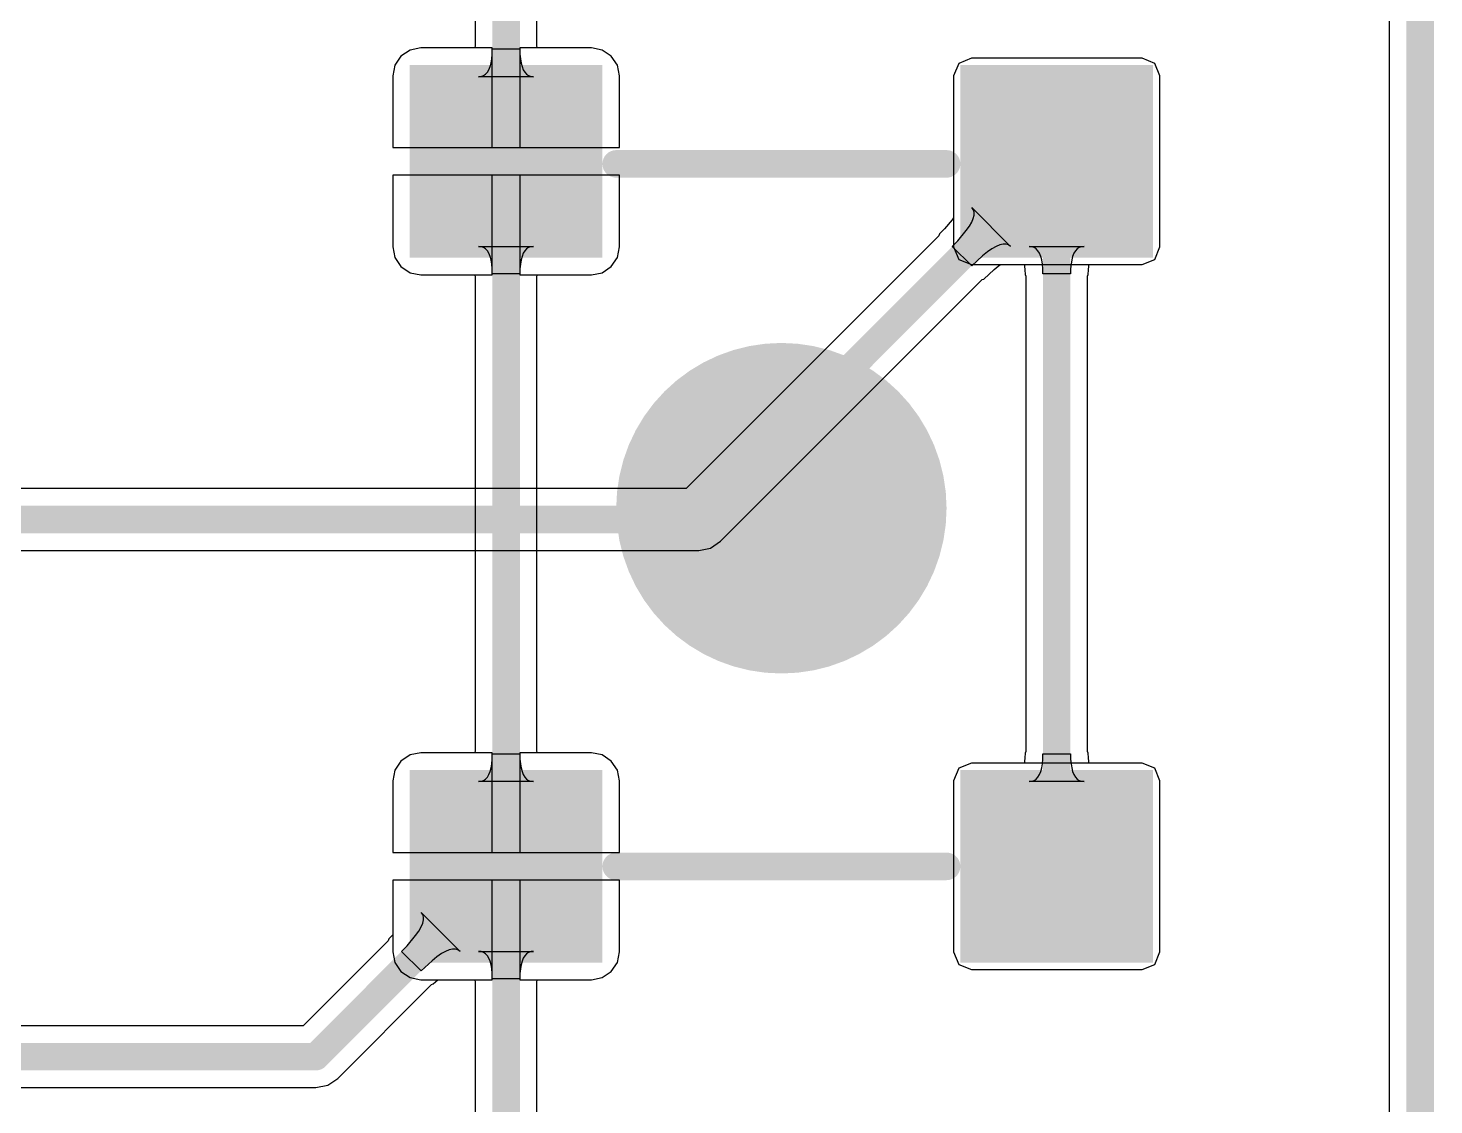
# Model space of a CAD drawing. Header units: millimetres. Extents: x 6.5 to 10.45, y 0.98 to 5.86.
# Drawn here: x 9.936 to 10.447, y 1.917 to 2.308 of the extents above; entities that cross this region are included whole.
import ezdxf

# ---------------------------------------------------------------- set-up
doc = ezdxf.new("R2010")
doc.units = ezdxf.units.MM
doc.header["$MEASUREMENT"] = 0
for name, color, linetype in [('BottomLayer', 5, 'Continuous'), ('BottomSolder', 6, 'Continuous'), ('KeepOutLayer', 6, 'Continuous'), ('MultiLayer', 9, 'Continuous'), ('PadHoleLayer', 156, 'Continuous'), ('TopLayer', 1, 'Continuous'), ('TopOverlay', 2, 'Continuous'), ('TopSolder', 216, 'Continuous')]:
    doc.layers.add(name, color=color, linetype=linetype)

# ---------------------------------------------------------------- blocks, each defined once
blk = doc.blocks.new('KEY_M_36')
at = {"layer": 'BottomLayer'}
for points in [[(-0.031, -0.031), (0.031, -0.031), (-0.031, 0.031), (0.031, 0.031)], [(0.224906, -0.031), (0.286906, -0.031), (0.224906, 0.031), (0.286906, 0.031)], [(-0.031, -0.231), (0.031, -0.231), (-0.031, -0.169), (0.031, -0.169)], [(0.224906, -0.231), (0.286906, -0.231), (0.224906, -0.169), (0.286906, -0.169)]]:
    blk.add_solid(points, dxfattribs=at)
at = {"layer": 'BottomSolder'}
for points in [[(-0.035, -0.035), (0.035, -0.035), (-0.035, 0.035), (0.035, 0.035)], [(0.220906, -0.035), (0.290906, -0.035), (0.220906, 0.035), (0.290906, 0.035)], [(-0.035, -0.235), (0.035, -0.235), (-0.035, -0.165), (0.035, -0.165)], [(0.220906, -0.235), (0.290906, -0.235), (0.220906, -0.165), (0.290906, -0.165)]]:
    blk.add_solid(points, dxfattribs=at)
at = {"layer": 'MultiLayer'}
for points in [[(-0.031, -0.031), (0.031, -0.031), (-0.031, 0.031), (0.031, 0.031)], [(0.224906, -0.031), (0.286906, -0.031), (0.224906, 0.031), (0.286906, 0.031)], [(-0.031, -0.231), (0.031, -0.231), (-0.031, -0.169), (0.031, -0.169)], [(0.224906, -0.231), (0.286906, -0.231), (0.224906, -0.169), (0.286906, -0.169)]]:
    blk.add_solid(points, dxfattribs=at)
at = {"layer": 'PadHoleLayer', "const_width": 0.019}
for points in [[(-0.0095, 0, 1), (0.0095, 0, 1)], [(0.246406, 0, 1), (0.265406, 0, 1)], [(-0.0095, -0.2, 1), (0.0095, -0.2, 1)], [(0.246406, -0.2, 1), (0.265406, -0.2, 1)]]:
    blk.add_lwpolyline(points, format="xyb", close=True, dxfattribs=at)
at = {"layer": 'TopLayer'}
for points in [[(-0.031, -0.031), (0.031, -0.031), (-0.031, 0.031), (0.031, 0.031)], [(0.224906, -0.031), (0.286906, -0.031), (0.224906, 0.031), (0.286906, 0.031)], [(-0.031, -0.231), (0.031, -0.231), (-0.031, -0.169), (0.031, -0.169)], [(0.224906, -0.231), (0.286906, -0.231), (0.224906, -0.169), (0.286906, -0.169)]]:
    blk.add_solid(points, dxfattribs=at)
at = {"layer": 'TopOverlay', "const_width": 0.01}
for points in [[(0.039968, 0), (0.215, 0)], [(-0.000032, -0.04), (-0.000032, -0.16)], [(0.255, -0.04), (0.255, -0.16)], [(0.039968, -0.2), (0.215, -0.2)]]:
    blk.add_lwpolyline(points, dxfattribs=at)
at = {"layer": 'TopOverlay'}
for points, const_width in [([(0.037468, 0, 1), (0.042468, 0, 1)], 0.005), ([(0.2125, 0, 1), (0.2175, 0, 1)], 0.005), ([(-0.002532, -0.04, 1), (0.002468, -0.04, 1)], 0.005), ([(0.2525, -0.04, 1), (0.2575, -0.04, 1)], 0.005), ([(0.16, -0.1, 1), (0.1, -0.1, 1)], 0.06), ([(0.085, -0.1, 1), (0.115, -0.1, 1)], 0.03), ([(0.145, -0.1, 1), (0.175, -0.1, 1)], 0.03), ([(-0.002532, -0.16, 1), (0.002468, -0.16, 1)], 0.005), ([(0.2525, -0.16, 1), (0.2575, -0.16, 1)], 0.005), ([(0.037468, -0.2, 1), (0.042468, -0.2, 1)], 0.005), ([(0.2125, -0.2, 1), (0.2175, -0.2, 1)], 0.005)]:
    blk.add_lwpolyline(points, format="xyb", close=True, dxfattribs=dict(at, const_width=const_width))
at = {"layer": 'TopSolder'}
for points in [[(-0.035, -0.035), (0.035, -0.035), (-0.035, 0.035), (0.035, 0.035)], [(0.220906, -0.035), (0.290906, -0.035), (0.220906, 0.035), (0.290906, 0.035)], [(-0.035, -0.235), (0.035, -0.235), (-0.035, -0.165), (0.035, -0.165)], [(0.220906, -0.235), (0.290906, -0.235), (0.220906, -0.165), (0.290906, -0.165)]]:
    blk.add_solid(points, dxfattribs=at)

msp = doc.modelspace()

# ---------------------------------------------------------------- linework, layer by layer
at = {"layer": 'BottomLayer'}
for p, q in [((10.43079, 3.83899), (10.43079, 1.49001)), ((10.07179, 2.29821), (10.06958, 2.2949)), ((10.0751, 2.30042), (10.07179, 2.29821)), ((10.079, 2.3012), (10.0751, 2.30042)), ((10.105, 2.3012), (10.079, 2.3012)), ((10.105, 2.265), (10.105, 2.3012)), ((10.141, 2.3012), (10.115, 2.3012)), ((10.115, 2.3012), (10.115, 2.265)), ((10.1449, 2.30042), (10.141, 2.3012)), ((10.14821, 2.29821), (10.1449, 2.30042)), ((10.15042, 2.2949), (10.14821, 2.29821)), ((10.06958, 2.2949), (10.0688, 2.291)), ((10.1512, 2.291), (10.15042, 2.2949)), ((10.27441, 2.29559), (10.27251, 2.291)), ((10.279, 2.29749), (10.27441, 2.29559)), ((10.341, 2.29749), (10.279, 2.29749)), ((10.34559, 2.29559), (10.341, 2.29749)), ((10.34749, 2.291), (10.34559, 2.29559)), ((10.0688, 2.291), (10.0688, 2.265)), ((10.1512, 2.265), (10.1512, 2.291)), ((10.27251, 2.291), (10.27251, 2.23955)), ((10.34749, 2.229), (10.34749, 2.291)), ((10.0688, 2.265), (10.105, 2.265)), ((10.115, 2.265), (10.1512, 2.265)), ((10.105, 2.255), (10.0688, 2.255)), ((10.0688, 2.255), (10.0688, 2.229)), ((10.105, 2.2188), (10.105, 2.255)), ((10.1512, 2.255), (10.115, 2.255)), ((10.115, 2.255), (10.115, 2.2188)), ((10.1512, 2.229), (10.1512, 2.255)), ((10.2797, 2.24249), (10.27913, 2.24327)), ((10.27913, 2.24327), (10.29327, 2.22913)), ((10.27998, 2.24158), (10.2797, 2.24249)), ((10.27199, 2.23882), (10.26922, 2.23554)), ((10.27251, 2.23955), (10.27199, 2.23882)), ((10.27828, 2.23648), (10.27913, 2.23797)), ((10.27913, 2.23797), (10.2797, 2.23931)), ((10.2797, 2.23931), (10.27998, 2.24051)), ((10.27998, 2.24051), (10.27998, 2.24158)), ((10.26713, 2.23299), (10.17535, 2.14122)), ((10.26739, 2.23364), (10.26713, 2.23299)), ((10.26922, 2.23554), (10.26739, 2.23364)), ((10.27404, 2.23118), (10.27715, 2.23486)), ((10.27715, 2.23486), (10.27828, 2.23648)), ((10.0688, 2.229), (10.06958, 2.2251)), ((10.15042, 2.2251), (10.1512, 2.229)), ((10.27206, 2.22913), (10.27404, 2.23118)), ((10.27913, 2.22206), (10.27206, 2.22913)), ((10.28486, 2.22715), (10.28309, 2.22574)), ((10.28648, 2.22828), (10.28486, 2.22715)), ((10.28797, 2.22913), (10.28648, 2.22828)), ((10.28931, 2.2297), (10.28797, 2.22913)), ((10.29051, 2.22998), (10.28931, 2.2297)), ((10.29157, 2.22998), (10.29051, 2.22998)), ((10.29249, 2.2297), (10.29157, 2.22998)), ((10.29327, 2.22913), (10.29249, 2.2297)), ((10.34559, 2.22441), (10.34749, 2.229)), ((10.06958, 2.2251), (10.07179, 2.22179)), ((10.07179, 2.22179), (10.0751, 2.21958)), ((10.1449, 2.21958), (10.14821, 2.22179)), ((10.14821, 2.22179), (10.15042, 2.2251)), ((10.28309, 2.22574), (10.27913, 2.22206)), ((10.28733, 2.22081), (10.28874, 2.22194)), ((10.28874, 2.22194), (10.28955, 2.22251)), ((10.28955, 2.22251), (10.341, 2.22251)), ((10.341, 2.22251), (10.34559, 2.22441)), ((10.0751, 2.21958), (10.079, 2.2188)), ((10.079, 2.2188), (10.105, 2.2188)), ((10.115, 2.2188), (10.141, 2.2188)), ((10.141, 2.2188), (10.1449, 2.21958)), ((10.18793, 2.12207), (10.28293, 2.21707)), ((10.28293, 2.21707), (10.28355, 2.2173)), ((10.28355, 2.2173), (10.28733, 2.22081)), ((10.17535, 2.14122), (9.25322, 2.14122)), ((10.18, 2.11878), (10.18429, 2.11964)), ((10.18429, 2.11964), (10.18793, 2.12207)), ((9.24857, 2.11878), (10.18, 2.11878)), ((10.18, 2.11878), (10.18, 2.11878)), ((10.0751, 2.04451), (10.07179, 2.0423)), ((10.079, 2.04529), (10.0751, 2.04451)), ((10.105, 2.04529), (10.079, 2.04529)), ((10.105, 2.00909), (10.105, 2.04529)), ((10.141, 2.04529), (10.115, 2.04529)), ((10.115, 2.04529), (10.115, 2.00909)), ((10.1449, 2.04451), (10.141, 2.04529)), ((10.14821, 2.0423), (10.1449, 2.04451)), ((10.06958, 2.039), (10.0688, 2.03509)), ((10.07179, 2.0423), (10.06958, 2.039)), ((10.15042, 2.039), (10.14821, 2.0423)), ((10.1512, 2.03509), (10.15042, 2.039)), ((10.27441, 2.03969), (10.27251, 2.03509)), ((10.279, 2.04159), (10.27441, 2.03969)), ((10.341, 2.04159), (10.279, 2.04159)), ((10.34559, 2.03969), (10.341, 2.04159)), ((10.34749, 2.03509), (10.34559, 2.03969)), ((10.0688, 2.03509), (10.0688, 2.00909)), ((10.1512, 2.00909), (10.1512, 2.03509)), ((10.27251, 2.03509), (10.27251, 1.97309)), ((10.34749, 1.97309), (10.34749, 2.03509)), ((10.0688, 2.00909), (10.105, 2.00909)), ((10.115, 2.00909), (10.1512, 2.00909)), ((10.105, 1.99909), (10.0688, 1.99909)), ((10.0688, 1.99909), (10.0688, 1.9792)), ((10.105, 1.9629), (10.105, 1.99909)), ((10.1512, 1.99909), (10.115, 1.99909)), ((10.115, 1.99909), (10.115, 1.9629)), ((10.1512, 1.97309), (10.1512, 1.99909)), ((10.0797, 1.98659), (10.07913, 1.98737)), ((10.07913, 1.98737), (10.09327, 1.97322)), ((10.07998, 1.98567), (10.0797, 1.98659)), ((10.07828, 1.98058), (10.07913, 1.98206)), ((10.07913, 1.98206), (10.0797, 1.98341)), ((10.0797, 1.98341), (10.07998, 1.98461)), ((10.07998, 1.98461), (10.07998, 1.98567)), ((10.06713, 1.97709), (10.03626, 1.94622)), ((10.06739, 1.97773), (10.06713, 1.97709)), ((10.0688, 1.9792), (10.06739, 1.97773)), ((10.07404, 1.97527), (10.07715, 1.97895)), ((10.07715, 1.97895), (10.07828, 1.98058)), ((10.07206, 1.97322), (10.07404, 1.97527)), ((10.07913, 1.96615), (10.07206, 1.97322)), ((10.08486, 1.97124), (10.08309, 1.96983)), ((10.08648, 1.97238), (10.08486, 1.97124)), ((10.08797, 1.97322), (10.08648, 1.97238)), ((10.08931, 1.97379), (10.08797, 1.97322)), ((10.09051, 1.97407), (10.08931, 1.97379)), ((10.09158, 1.97407), (10.09051, 1.97407)), ((10.09249, 1.97379), (10.09158, 1.97407)), ((10.09327, 1.97322), (10.09249, 1.97379)), ((10.15042, 1.96919), (10.1512, 1.97309)), ((10.27251, 1.97309), (10.27441, 1.9685)), ((10.34559, 1.9685), (10.34749, 1.97309)), ((10.08309, 1.96983), (10.07913, 1.96615)), ((10.14821, 1.96588), (10.15042, 1.96919)), ((10.27441, 1.9685), (10.279, 1.9666)), ((10.279, 1.9666), (10.341, 1.9666)), ((10.341, 1.9666), (10.34559, 1.9685)), ((10.04884, 1.92707), (10.08293, 1.96116)), ((10.08293, 1.96116), (10.08355, 1.96139)), ((10.08355, 1.96139), (10.08517, 1.9629)), ((10.08517, 1.9629), (10.105, 1.9629)), ((10.115, 1.9629), (10.141, 1.9629)), ((10.141, 1.9629), (10.1449, 1.96367)), ((10.1449, 1.96367), (10.14821, 1.96588)), ((10.03626, 1.94622), (9.66565, 1.94622)), ((10.0452, 1.92464), (10.04884, 1.92707)), ((9.661, 1.92378), (10.04091, 1.92378)), ((10.04091, 1.92378), (10.0452, 1.92464)), ((10.04091, 1.92378), (10.04091, 1.92378))]:
    msp.add_line(p, q, dxfattribs=at)
at = {"layer": 'BottomLayer', "const_width": 0.01}
for points in [[(10.18, 2.13), (10.31, 2.26)], [(9.24857, 2.13), (10.18, 2.13)], [(10.04091, 1.935), (10.11, 2.00409)], [(9.661, 1.935), (10.04091, 1.935)]]:
    msp.add_lwpolyline(points, dxfattribs=at)
at = {"layer": 'BottomLayer', "const_width": 0.005}
for points in [[(10.3075, 2.26, 1), (10.3125, 2.26, 1)], [(10.1775, 2.13, 1), (10.1825, 2.13, 1)], [(10.1775, 2.13, 1), (10.1825, 2.13, 1)], [(10.1075, 2.00409, 1), (10.1125, 2.00409, 1)], [(10.03841, 1.935, 1), (10.04341, 1.935, 1)], [(10.03841, 1.935, 1), (10.04341, 1.935, 1)]]:
    msp.add_lwpolyline(points, format="xyb", close=True, dxfattribs=at)
at = {"layer": 'KeepOutLayer', "const_width": 0.01}
msp.add_lwpolyline([(10.44201, 1.49001), (10.44201, 3.83899)], dxfattribs=at)
at = {"layer": 'TopLayer'}
for p, q in [((10.43079, 3.83899), (10.43079, 1.49001)), ((10.09878, 2.411), (10.09878, 2.30166)), ((10.12122, 2.30166), (10.12122, 2.40635)), ((10.07179, 2.29821), (10.06958, 2.2949)), ((10.0751, 2.30042), (10.07179, 2.29821)), ((10.079, 2.3012), (10.0751, 2.30042)), ((10.09858, 2.3012), (10.079, 2.3012)), ((10.09878, 2.30166), (10.09858, 2.3012)), ((10.1048, 2.29723), (10.10495, 2.29895)), ((10.10495, 2.29895), (10.105, 2.30087)), ((10.105, 2.30087), (10.115, 2.30087)), ((10.115, 2.30087), (10.11505, 2.29895)), ((10.11505, 2.29895), (10.1152, 2.29723)), ((10.12142, 2.3012), (10.12122, 2.30166)), ((10.141, 2.3012), (10.12142, 2.3012)), ((10.1449, 2.30042), (10.141, 2.3012)), ((10.14821, 2.29821), (10.1449, 2.30042)), ((10.15042, 2.2949), (10.14821, 2.29821)), ((10.06958, 2.2949), (10.0688, 2.291)), ((10.1032, 2.29237), (10.10375, 2.29328)), ((10.10375, 2.29328), (10.1042, 2.29439)), ((10.1042, 2.29439), (10.10455, 2.29571)), ((10.10455, 2.29571), (10.1048, 2.29723)), ((10.1152, 2.29723), (10.11545, 2.29571)), ((10.11545, 2.29571), (10.1158, 2.29439)), ((10.1158, 2.29439), (10.11625, 2.29328)), ((10.11625, 2.29328), (10.1168, 2.29237)), ((10.1512, 2.291), (10.15042, 2.2949)), ((10.27441, 2.29559), (10.27251, 2.291)), ((10.279, 2.29749), (10.27441, 2.29559)), ((10.341, 2.29749), (10.279, 2.29749)), ((10.34559, 2.29559), (10.341, 2.29749)), ((10.34749, 2.291), (10.34559, 2.29559)), ((10.0688, 2.291), (10.0688, 2.265)), ((10.1, 2.29075), (10.10095, 2.29085)), ((10.12, 2.29075), (10.1, 2.29075)), ((10.10095, 2.29085), (10.1018, 2.29115)), ((10.1018, 2.29115), (10.10255, 2.29166)), ((10.10255, 2.29166), (10.1032, 2.29237)), ((10.1168, 2.29237), (10.11745, 2.29166)), ((10.11745, 2.29166), (10.1182, 2.29115)), ((10.1182, 2.29115), (10.11905, 2.29085)), ((10.11905, 2.29085), (10.12, 2.29075)), ((10.1512, 2.265), (10.1512, 2.291)), ((10.27251, 2.291), (10.27251, 2.229)), ((10.34749, 2.229), (10.34749, 2.291)), ((10.0688, 2.265), (10.11, 2.265)), ((10.11, 2.265), (10.1512, 2.265)), ((10.11, 2.255), (10.0688, 2.255)), ((10.0688, 2.255), (10.0688, 2.229)), ((10.1512, 2.255), (10.11, 2.255)), ((10.1512, 2.229), (10.1512, 2.255)), ((10.0688, 2.229), (10.06958, 2.2251)), ((10.10095, 2.22903), (10.1, 2.22913)), ((10.1, 2.22913), (10.12, 2.22913)), ((10.1018, 2.22873), (10.10095, 2.22903)), ((10.10255, 2.22823), (10.1018, 2.22873)), ((10.1032, 2.22753), (10.10255, 2.22823)), ((10.10375, 2.22663), (10.1032, 2.22753)), ((10.1042, 2.22553), (10.10375, 2.22663)), ((10.11625, 2.22663), (10.1158, 2.22553)), ((10.1168, 2.22753), (10.11625, 2.22663)), ((10.11745, 2.22823), (10.1168, 2.22753)), ((10.1182, 2.22873), (10.11745, 2.22823)), ((10.11905, 2.22903), (10.1182, 2.22873)), ((10.12, 2.22913), (10.11905, 2.22903)), ((10.15042, 2.2251), (10.1512, 2.229)), ((10.27251, 2.229), (10.27441, 2.22441)), ((10.30095, 2.22903), (10.3, 2.22913)), ((10.3, 2.22913), (10.32, 2.22913)), ((10.3018, 2.22873), (10.30095, 2.22903)), ((10.30255, 2.22823), (10.3018, 2.22873)), ((10.3032, 2.22753), (10.30255, 2.22823)), ((10.30375, 2.22663), (10.3032, 2.22753)), ((10.3042, 2.22553), (10.30375, 2.22663)), ((10.31625, 2.22663), (10.3158, 2.22553)), ((10.3168, 2.22753), (10.31625, 2.22663)), ((10.31745, 2.22823), (10.3168, 2.22753)), ((10.3182, 2.22873), (10.31745, 2.22823)), ((10.31905, 2.22903), (10.3182, 2.22873)), ((10.32, 2.22913), (10.31905, 2.22903)), ((10.34559, 2.22441), (10.34749, 2.229)), ((10.06958, 2.2251), (10.07179, 2.22179)), ((10.07179, 2.22179), (10.0751, 2.21958)), ((10.10455, 2.22423), (10.1042, 2.22553)), ((10.1048, 2.22273), (10.10455, 2.22423)), ((10.10495, 2.22103), (10.1048, 2.22273)), ((10.1152, 2.22273), (10.11505, 2.22103)), ((10.11545, 2.22423), (10.1152, 2.22273)), ((10.1158, 2.22553), (10.11545, 2.22423)), ((10.1449, 2.21958), (10.14821, 2.22179)), ((10.14821, 2.22179), (10.15042, 2.2251)), ((10.27441, 2.22441), (10.279, 2.22251)), ((10.279, 2.22251), (10.29825, 2.22251)), ((10.29825, 2.22251), (10.29835, 2.22191)), ((10.29835, 2.22191), (10.29846, 2.22066)), ((10.30455, 2.22423), (10.3042, 2.22553)), ((10.3048, 2.22273), (10.30455, 2.22423)), ((10.30495, 2.22103), (10.3048, 2.22273)), ((10.3152, 2.22273), (10.31505, 2.22103)), ((10.31545, 2.22423), (10.3152, 2.22273)), ((10.3158, 2.22553), (10.31545, 2.22423)), ((10.32154, 2.22066), (10.32165, 2.22191)), ((10.32165, 2.22191), (10.32175, 2.22251)), ((10.32175, 2.22251), (10.341, 2.22251)), ((10.341, 2.22251), (10.34559, 2.22441)), ((10.0751, 2.21958), (10.079, 2.2188)), ((10.079, 2.2188), (10.09858, 2.2188)), ((10.09858, 2.2188), (10.09878, 2.21834)), ((10.09878, 2.21834), (10.09878, 2.04575)), ((10.105, 2.21913), (10.10495, 2.22103)), ((10.115, 2.21913), (10.105, 2.21913)), ((10.11505, 2.22103), (10.115, 2.21913)), ((10.12122, 2.21834), (10.12142, 2.2188)), ((10.12122, 2.04575), (10.12122, 2.21834)), ((10.12142, 2.2188), (10.141, 2.2188)), ((10.141, 2.2188), (10.1449, 2.21958)), ((10.29846, 2.22066), (10.29851, 2.21896)), ((10.29851, 2.21896), (10.29878, 2.21834)), ((10.29878, 2.21834), (10.29878, 2.04575)), ((10.305, 2.21913), (10.30495, 2.22103)), ((10.315, 2.21913), (10.305, 2.21913)), ((10.31505, 2.22103), (10.315, 2.21913)), ((10.32122, 2.21834), (10.32149, 2.21896)), ((10.32122, 2.04575), (10.32122, 2.21834)), ((10.32149, 2.21896), (10.32154, 2.22066)), ((10.0751, 2.04451), (10.07179, 2.0423)), ((10.079, 2.04529), (10.0751, 2.04451)), ((10.09858, 2.04529), (10.079, 2.04529)), ((10.09878, 2.04575), (10.09858, 2.04529)), ((10.1048, 2.04132), (10.10495, 2.04304)), ((10.10495, 2.04304), (10.105, 2.04496)), ((10.105, 2.04496), (10.115, 2.04496)), ((10.115, 2.04496), (10.11505, 2.04304)), ((10.11505, 2.04304), (10.1152, 2.04132)), ((10.12142, 2.04529), (10.12122, 2.04575)), ((10.141, 2.04529), (10.12142, 2.04529)), ((10.1449, 2.04451), (10.141, 2.04529)), ((10.14821, 2.0423), (10.1449, 2.04451)), ((10.29846, 2.04341), (10.29835, 2.04213)), ((10.29851, 2.04513), (10.29846, 2.04341)), ((10.29878, 2.04575), (10.29851, 2.04513)), ((10.3048, 2.04132), (10.30495, 2.04304)), ((10.30495, 2.04304), (10.305, 2.04496)), ((10.305, 2.04496), (10.315, 2.04496)), ((10.315, 2.04496), (10.31505, 2.04304)), ((10.31505, 2.04304), (10.3152, 2.04132)), ((10.32149, 2.04513), (10.32122, 2.04575)), ((10.32154, 2.04341), (10.32149, 2.04513)), ((10.32165, 2.04213), (10.32154, 2.04341)), ((10.06958, 2.039), (10.0688, 2.03509)), ((10.07179, 2.0423), (10.06958, 2.039)), ((10.10375, 2.03737), (10.1042, 2.03849)), ((10.1042, 2.03849), (10.10455, 2.0398)), ((10.10455, 2.0398), (10.1048, 2.04132)), ((10.1152, 2.04132), (10.11545, 2.0398)), ((10.11545, 2.0398), (10.1158, 2.03849)), ((10.1158, 2.03849), (10.11625, 2.03737)), ((10.15042, 2.039), (10.14821, 2.0423)), ((10.1512, 2.03509), (10.15042, 2.039)), ((10.27441, 2.03969), (10.27251, 2.03509)), ((10.279, 2.04159), (10.27441, 2.03969)), ((10.29826, 2.04159), (10.279, 2.04159)), ((10.29835, 2.04213), (10.29826, 2.04159)), ((10.30375, 2.03737), (10.3042, 2.03849)), ((10.3042, 2.03849), (10.30455, 2.0398)), ((10.30455, 2.0398), (10.3048, 2.04132)), ((10.3152, 2.04132), (10.31545, 2.0398)), ((10.31545, 2.0398), (10.3158, 2.03849)), ((10.3158, 2.03849), (10.31625, 2.03737)), ((10.32174, 2.04159), (10.32165, 2.04213)), ((10.341, 2.04159), (10.32174, 2.04159)), ((10.34559, 2.03969), (10.341, 2.04159)), ((10.34749, 2.03509), (10.34559, 2.03969)), ((10.0688, 2.03509), (10.0688, 2.00909)), ((10.1, 2.03484), (10.10095, 2.03495)), ((10.12, 2.03484), (10.1, 2.03484)), ((10.10095, 2.03495), (10.1018, 2.03525)), ((10.1018, 2.03525), (10.10255, 2.03575)), ((10.10255, 2.03575), (10.1032, 2.03646)), ((10.1032, 2.03646), (10.10375, 2.03737)), ((10.11625, 2.03737), (10.1168, 2.03646)), ((10.1168, 2.03646), (10.11745, 2.03575)), ((10.11745, 2.03575), (10.1182, 2.03525)), ((10.1182, 2.03525), (10.11905, 2.03495)), ((10.11905, 2.03495), (10.12, 2.03484)), ((10.1512, 2.00909), (10.1512, 2.03509)), ((10.27251, 2.03509), (10.27251, 1.97309)), ((10.3, 2.03484), (10.30095, 2.03495)), ((10.32, 2.03484), (10.3, 2.03484)), ((10.30095, 2.03495), (10.3018, 2.03525)), ((10.3018, 2.03525), (10.30255, 2.03575)), ((10.30255, 2.03575), (10.3032, 2.03646)), ((10.3032, 2.03646), (10.30375, 2.03737)), ((10.31625, 2.03737), (10.3168, 2.03646)), ((10.3168, 2.03646), (10.31745, 2.03575)), ((10.31745, 2.03575), (10.3182, 2.03525)), ((10.3182, 2.03525), (10.31905, 2.03495)), ((10.31905, 2.03495), (10.32, 2.03484)), ((10.34749, 1.97309), (10.34749, 2.03509)), ((10.0688, 2.00909), (10.11, 2.00909)), ((10.11, 2.00909), (10.1512, 2.00909)), ((10.11, 1.99909), (10.0688, 1.99909)), ((10.0688, 1.99909), (10.0688, 1.97309)), ((10.1512, 1.99909), (10.11, 1.99909)), ((10.1512, 1.97309), (10.1512, 1.99909)), ((10.0688, 1.97309), (10.06958, 1.96919)), ((10.10095, 1.97312), (10.1, 1.97322)), ((10.1, 1.97322), (10.12, 1.97322)), ((10.1018, 1.97282), (10.10095, 1.97312)), ((10.10255, 1.97232), (10.1018, 1.97282)), ((10.1032, 1.97162), (10.10255, 1.97232)), ((10.10375, 1.97072), (10.1032, 1.97162)), ((10.1168, 1.97162), (10.11625, 1.97072)), ((10.11745, 1.97232), (10.1168, 1.97162)), ((10.1182, 1.97282), (10.11745, 1.97232)), ((10.11905, 1.97312), (10.1182, 1.97282)), ((10.12, 1.97322), (10.11905, 1.97312)), ((10.15042, 1.96919), (10.1512, 1.97309)), ((10.27251, 1.97309), (10.27441, 1.9685)), ((10.34559, 1.9685), (10.34749, 1.97309)), ((10.06958, 1.96919), (10.07179, 1.96588)), ((10.1042, 1.96962), (10.10375, 1.97072)), ((10.10455, 1.96832), (10.1042, 1.96962)), ((10.1048, 1.96682), (10.10455, 1.96832)), ((10.10495, 1.96512), (10.1048, 1.96682)), ((10.1152, 1.96682), (10.11505, 1.96512)), ((10.11545, 1.96832), (10.1152, 1.96682)), ((10.1158, 1.96962), (10.11545, 1.96832)), ((10.11625, 1.97072), (10.1158, 1.96962)), ((10.14821, 1.96588), (10.15042, 1.96919)), ((10.27441, 1.9685), (10.279, 1.9666)), ((10.279, 1.9666), (10.341, 1.9666)), ((10.341, 1.9666), (10.34559, 1.9685)), ((10.07179, 1.96588), (10.0751, 1.96367)), ((10.0751, 1.96367), (10.079, 1.9629)), ((10.079, 1.9629), (10.09858, 1.9629)), ((10.09858, 1.9629), (10.09878, 1.96243)), ((10.09878, 1.96243), (10.09878, 1.72447)), ((10.105, 1.96322), (10.10495, 1.96512)), ((10.115, 1.96322), (10.105, 1.96322)), ((10.11505, 1.96512), (10.115, 1.96322)), ((10.12122, 1.96243), (10.12142, 1.9629)), ((10.12122, 1.72912), (10.12122, 1.96243)), ((10.12142, 1.9629), (10.141, 1.9629)), ((10.141, 1.9629), (10.1449, 1.96367)), ((10.1449, 1.96367), (10.14821, 1.96588))]:
    msp.add_line(p, q, dxfattribs=at)
at = {"layer": 'TopLayer', "const_width": 0.01}
for points in [[(10.11, 2.26), (10.11, 2.411)], [(10.11, 2.00409), (10.11, 2.26)], [(10.31, 2.00409), (10.31, 2.26)], [(10.11, 1.72447), (10.11, 2.00409)]]:
    msp.add_lwpolyline(points, dxfattribs=at)
at = {"layer": 'TopLayer', "const_width": 0.005}
for points in [[(10.1075, 2.26, 1), (10.1125, 2.26, 1)], [(10.1075, 2.26, 1), (10.1125, 2.26, 1)], [(10.3075, 2.26, 1), (10.3125, 2.26, 1)], [(10.1075, 2.00409, 1), (10.1125, 2.00409, 1)], [(10.1075, 2.00409, 1), (10.1125, 2.00409, 1)], [(10.3075, 2.00409, 1), (10.3125, 2.00409, 1)]]:
    msp.add_lwpolyline(points, format="xyb", close=True, dxfattribs=at)

# ---------------------------------------------------------------- block references
at = {"rotation": 90}
msp.add_blockref('KEY_M_36', (10.11, 2.00409), dxfattribs=at)

doc.saveas('drawing.dxf')
